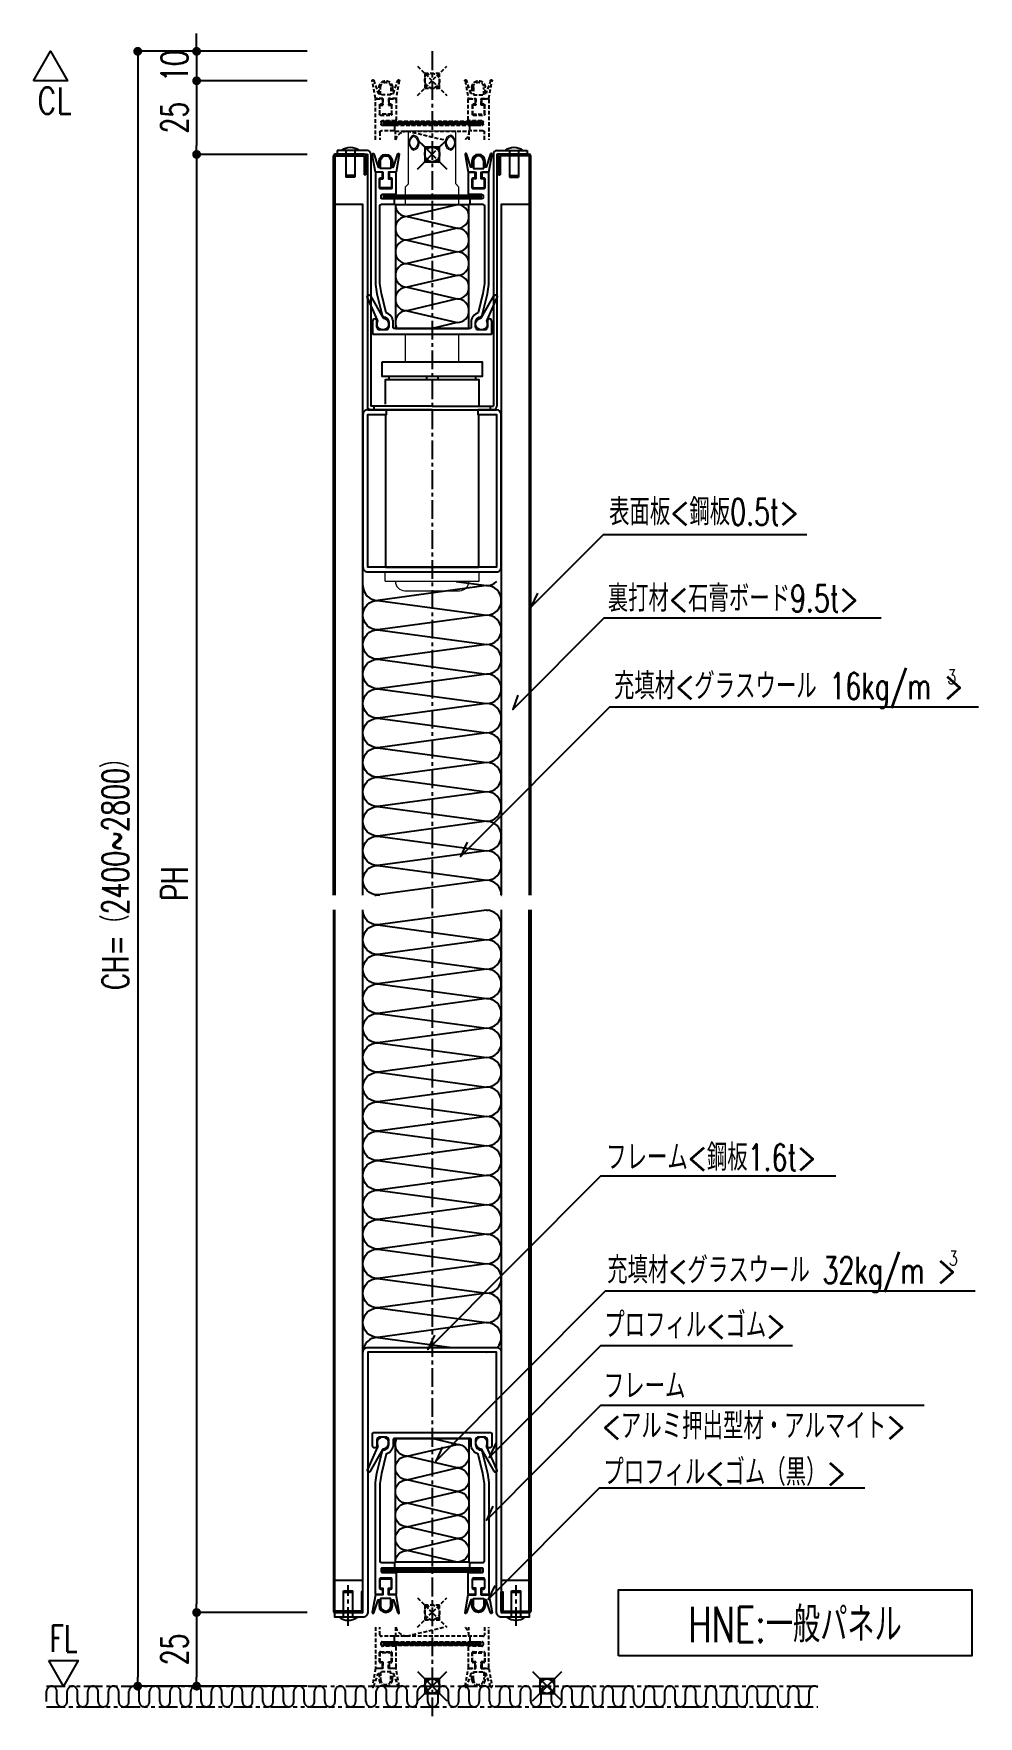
# Model space of a CAD drawing. Extents: x -275225 to 47266, y -41063 to 95295.
# Drawn here: x -214609 to -214289, y -16667 to -16095 of the extents above; entities that cross this region are included whole.
import ezdxf
from ezdxf.enums import TextEntityAlignment as Align

# ---------------------------------------------------------------- set-up
doc = ezdxf.new("R2010")
doc.units = 0
doc.header["$LTSCALE"] = 0.2
doc.header["$PDMODE"] = 99
doc.header["$PDSIZE"] = 5
for name, pattern in [('CENTER', [50.8, 31.75, -6.35, 6.35, -6.35]), ('HIDDEN', [9.525, 6.35, -3.175]), ('PHANTOM', [63.5, 31.75, -6.35, 6.35, -6.35, 6.35, -6.35])]:
    doc.linetypes.add(name, pattern=pattern)
for name, color, linetype in [('_-0', 7, 'Continuous'), ('_P16_製品寸法', 9, 'Continuous'), ('_別途', 6, 'PHANTOM'), ('_基準', 1, 'CENTER'), ('_文字', 3, 'Continuous'), ('_製品', 4, 'Continuous'), ('_製品寸法', 9, 'Continuous')]:
    doc.layers.add(name, color=color, linetype=linetype)
doc.layers.add('_ポイント', color=1, linetype='Continuous', plot=False)
doc.styles.add('OKAMURA', font='SIMPLEX.shx', dxfattribs={"width": 0.7, "bigfont": 'BIGFONT.shx'})
doc.dimstyles.new('OKAMURA-003', dxfattribs={"dimscale": 3, "dimtxt": 3, "dimasz": 1, "dimexe": 0, "dimexo": 3, "dimgap": 1, "dimtad": 1, "dimdec": 3, "dimdsep": 46, "dimtxsty": 'OKAMURA', "dimblk1": 'DOT', "dimblk2": 'DOT', "dimsah": 1, "dimcen": 0, "dimclrd": 9, "dimclre": 9, "dimclrt": 3, "dimadec": 0, "dimazin": 0, "dimtfac": 1, "dimtdec": 3, "dimtix": 1, "dimtmove": 2, "dimatfit": 3, "dimldrblk": 'NONE', "dimfxl": 0, "dimtolj": 1, "dimarcsym": 0})

# ---------------------------------------------------------------- blocks, each defined once
blk = doc.blocks.new('P16FILE')
at = {"layer": '_製品', "linetype": 'HIDDEN'}
h = blk.add_hatch(dxfattribs=at)
h.set_pattern_fill('ANSI31', color=6, scale=0.1, angle=180, style=0)
h.set_pattern_definition([(225, (2954.2516, 2260.17284), (0.224506403, -0.224506403), [])])
h.paths.add_polyline_path([(-16.5, 13.84), (16.5, 13.84), (16.5, 15.04), (-16.5, 15.04)])
at = {"layer": '_製品', "color": 6, "linetype": 'HIDDEN'}
for p, q in [((-8.5, 17.07), (3.94, 20)), ((-16.5, 13.84), (-16.5, 15.04)), ((-16.5, 15.04), (16.5, 15.04)), ((16.5, 13.84), (-16.5, 13.84)), ((16.5, 13.84), (16.5, 15.04))]:
    blk.add_line(p, q, dxfattribs=at)
for points in [[(-19.25, 20), (-19.25, 6.38, 0.414214), (-18.95, 6.08), (-17.15, 6.08, 0.414214), (-16.85, 6.38), (-16.85, 7.68, 0.414214), (-17.15, 7.98), (-17.55, 7.98, -0.414214), (-17.85, 8.28), (-17.85, 11.38, -0.414214), (-17.55, 11.68), (-13.95, 11.68, -0.414214), (-13.65, 11.38), (-13.65, 8.28, -0.414214), (-13.95, 7.98), (-14.35, 7.98, 0.414214), (-14.65, 7.68), (-14.65, 6.38, 0.414214), (-14.35, 6.08), (-12.55, 6.08, 0.414214), (-12.25, 6.38), (-12.25, 13.24, 0.414214), (-12.55, 13.54), (-16.85, 13.54, -0.414214), (-17.35, 14.04), (-17.35, 14.74, -0.414214), (-17.05, 15.04), (-13.05, 15.04, 0.414214), (-12.75, 15.34), (-12.75, 16.64, 0.414214), (-13.05, 16.94), (-17.25, 16.94, -0.414214), (-17.75, 17.44), (-17.75, 20)], [(17.75, 20), (17.75, 17.44, -0.414142), (17.25, 16.94), (13.05, 16.94, 0.414214), (12.75, 16.64), (12.75, 15.34, 0.414214), (13.05, 15.04), (17.05, 15.04, -0.414214), (17.35, 14.74), (17.35, 14.04, -0.414214), (16.85, 13.54), (12.55, 13.54, 0.414197), (12.25, 13.24), (12.25, 6.38, 0.414214), (12.55, 6.08), (14.35, 6.08, 0.414214), (14.65, 6.38), (14.65, 7.68, 0.414214), (14.35, 7.98), (13.95, 7.98, -0.414214), (13.65, 8.28), (13.65, 11.38, -0.414214), (13.95, 11.68), (17.55, 11.68, -0.414214), (17.85, 11.38), (17.85, 8.28, -0.414214), (17.55, 7.98), (17.15, 7.98, 0.414214), (16.85, 7.68), (16.85, 6.38, 0.414214), (17.15, 6.08), (18.95, 6.08, 0.414214), (19.25, 6.38), (19.25, 20)], [(-12.25, 5.99), (-14.8, 5.99), (-14.8, 8.29), (-13.75, 8.29), (-13.75, 11.29), (-17.75, 11.29), (-17.75, 8.29), (-16.7, 8.29), (-16.7, 5.99), (-19.25, 5.99), (-20.35, 0.04, 1.028191), (-19.84, -0.15), (-18.33, 4.31), (-18, 4.31), (-18, 2.25, 1), (-13.5, 2.25), (-13.5, 4.31), (-13.18, 4.31), (-11.67, -0.15, 1.028191), (-11.16, 0.04), (-12.25, 5.99)], [(12.25, 5.99), (14.8, 5.99), (14.8, 8.29), (13.75, 8.29), (13.75, 11.29), (17.75, 11.29), (17.75, 8.29), (16.7, 8.29), (16.7, 5.99), (19.25, 5.99), (20.35, 0.04, -1.028191), (19.84, -0.15), (18.33, 4.31), (18, 4.31), (18, 2.25, -1), (13.5, 2.25), (13.5, 4.31), (13.18, 4.31), (11.67, -0.15, -1.028191), (11.16, 0.04), (12.25, 5.99)]]:
    blk.add_lwpolyline(points, format="xyb", dxfattribs=at)
for points in [[(-12.5, 20), (-12.5, 17.07), (12.5, 17.07), (12.5, 20)], [(-16.7, 5.99), (-16.7, 8.29)], [(16.7, 5.99), (16.7, 8.29)]]:
    blk.add_lwpolyline(points, dxfattribs=at)
for points in [[(-17.5, 4.81), (-17.5, 2.25, 1), (-14, 2.25), (-14, 4.81)], [(14, 4.81), (17.5, 4.81), (17.5, 2.25, -1), (14, 2.25)]]:
    blk.add_lwpolyline(points, format="xyb", close=True, dxfattribs=at)
for centre, start, end in [((-8.5, 21.07), 195.5758, 270), ((8.5, 17.07), 0, 47.0113)]:
    blk.add_arc(centre, 4, start, end, dxfattribs=at)
for p in [(0, 25), (0, 0), (0, 0)]:
    blk.add_point(p, dxfattribs=at)
blk = doc.blocks.new('A$C444338B9')
at = {"linetype": 'ByBlock'}
h = blk.add_hatch(dxfattribs=at)
h.set_pattern_fill('ANSI31', color=0, scale=0.1, style=0)
h.set_pattern_definition([(45, (-2932.2042, -2199.09873), (-0.224506403, 0.224506403), [])])
h.paths.add_polyline_path([(38.55, 47.24), (5.55, 47.24), (5.55, 46.04), (38.55, 46.04)])
at = {"color": 0, "linetype": 'ByBlock'}
for p, q in [((5.55, 47.24), (38.55, 47.24)), ((5.55, 47.24), (5.55, 46.04)), ((38.55, 46.04), (5.55, 46.04)), ((38.55, 47.24), (38.55, 46.04))]:
    blk.add_line(p, q, dxfattribs=at)
for points in [[(9.79, 55.08), (7.24, 55.08), (7.24, 52.78), (8.29, 52.78), (8.29, 49.78), (4.29, 49.78), (4.29, 52.78), (5.34, 52.78), (5.34, 55.08), (2.79, 55.08), (1.7, 61.03, -1.028191), (2.21, 61.22), (3.71, 56.77), (4.04, 56.77), (4.04, 58.82, -1), (8.54, 58.82), (8.54, 56.77), (8.87, 56.77), (10.38, 61.22, -1.028191), (10.88, 61.03), (9.79, 55.08)], [(34.3, 55.08), (36.85, 55.08), (36.85, 52.78), (35.8, 52.78), (35.8, 49.78), (39.8, 49.78), (39.8, 52.78), (38.75, 52.78), (38.75, 55.08), (41.3, 55.08), (42.39, 61.03, 1.028191), (41.89, 61.22), (40.38, 56.77), (40.05, 56.77), (40.05, 58.82, 1), (35.55, 58.82), (35.55, 56.77), (35.22, 56.77), (33.72, 61.22, 1.028191), (33.21, 61.03), (34.3, 55.08)], [(38.82, 5.72), (42.99, 13.04, -1), (44.06, 12.49), (40.59, 4.82, 0.228903), (40.59, 4.39, -3.021122), (38.46, 5.47, 0.228787), (38.82, 5.72)]]:
    blk.add_lwpolyline(points, format="xyb", dxfattribs=at)
for points in [[(8.04, 56.27), (4.54, 56.27), (4.54, 58.82, -1), (8.04, 58.82)], [(39.55, 56.27), (39.55, 58.82, 1), (36.05, 58.82), (36.05, 56.27)], [(39.6, 49.4), (36, 49.4, -0.414214), (35.7, 49.7), (35.7, 52.8, -0.414214), (36, 53.1), (36.4, 53.1, 0.414214), (36.7, 53.4), (36.7, 54.7, 0.414214), (36.4, 55), (34.6, 55, 0.414214), (34.3, 54.7), (34.3, 47.84, 0.414214), (34.6, 47.54), (38.9, 47.54, -0.414214), (39.4, 47.04), (39.4, 46.34, -0.414214), (39.1, 46.04), (35.1, 46.04, 0.414214), (34.8, 45.74), (34.8, 44.44, 0.414214), (35.1, 44.14), (39.3, 44.14, -0.414214), (39.8, 43.64), (39.8, 17.25), (39.3, 13.9), (37.71, 7.33, 0.324802), (35.3, 4), (35.3, 2.3, -0.414214), (35, 2), (22.05, 2), (9.1, 2, -0.414221), (8.8, 2.3), (8.8, 4, 0.324803), (6.38, 7.33), (4.8, 13.9), (4.3, 17.25), (4.3, 43.64, -0.414142), (4.8, 44.14), (9, 44.14, 0.414214), (9.3, 44.44), (9.3, 45.74, 0.414214), (9, 46.04), (5, 46.04, -0.414214), (4.7, 46.34), (4.7, 47.04, -0.414214), (5.2, 47.54), (9.5, 47.54, 0.414197), (9.8, 47.84), (9.8, 54.7, 0.414214), (9.5, 55), (7.7, 55, 0.414214), (7.4, 54.7), (7.4, 53.4, 0.414214), (7.7, 53.1), (8.1, 53.1, -0.414214), (8.4, 52.8), (8.4, 49.7, -0.414214), (8.1, 49.4), (4.5, 49.4, -0.414214), (4.2, 49.7), (4.2, 52.8, -0.414214), (4.5, 53.1), (4.9, 53.1, 0.414214), (5.2, 53.4), (5.2, 54.7, 0.414214), (4.9, 55), (3.1, 55, 0.414214), (2.8, 54.7), (2.8, 16.91), (3.3, 13.72), (5.04, 6.48), (5.32, 6, -0.411152), (7.3, 4), (7.3, 2.5, -0.414214), (6.3, 1.5), (4.3, 1.5, -0.414214), (3.3, 2.5), (3.3, 4.45, 1), (1.8, 4.45), (1.8, 0.3, 0.414221), (2.1, 0), (22.05, 0), (42, 0, 0.414214), (42.3, 0.3), (42.3, 4.45, 1), (40.8, 4.45), (40.8, 2.5, -0.414214), (39.8, 1.5), (37.8, 1.5, -0.414214), (36.8, 2.5), (36.8, 4, -0.411152), (38.78, 6), (39.05, 6.48), (40.8, 13.72), (41.3, 16.91), (41.3, 54.7, 0.414214), (41, 55), (39.2, 55, 0.414214), (38.9, 54.7), (38.9, 53.4, 0.414214), (39.2, 53.1), (39.6, 53.1, -0.414214), (39.9, 52.8), (39.9, 49.7, -0.414214)], [(5.63, 5.47, -3.021134), (3.51, 4.39, 0.228914), (3.51, 4.82), (0.04, 12.49, -1), (1.11, 13.04), (5.28, 5.72, 0.228744)]]:
    blk.add_lwpolyline(points, format="xyb", close=True, dxfattribs=at)
for points in [[(5.34, 55.08), (5.34, 52.78)], [(38.75, 55.08), (38.75, 52.78)]]:
    blk.add_lwpolyline(points, dxfattribs=at)
at = {"layer": '_製品', "color": 6, "linetype": 'ByBlock'}
for p, q in [((30.55, 44), (13.55, 40)), ((13.55, 40), (30.55, 36)), ((30.55, 36), (13.55, 32)), ((13.55, 32), (30.55, 28)), ((30.55, 28), (13.55, 24)), ((13.55, 24), (30.55, 20)), ((30.55, 20), (13.55, 16)), ((13.55, 16), (30.55, 12)), ((30.55, 12), (13.55, 8)), ((13.55, 8), (30.55, 4)), ((30.55, 4), (22.05, 2))]:
    blk.add_line(p, q, dxfattribs=at)
at = {"layer": '_製品', "color": 0, "linetype": 'ByBlock'}
blk.add_lwpolyline([(9.55, 2), (34.55, 2), (34.55, 44), (9.55, 44)], close=True, dxfattribs=at)
at = {"layer": '_製品', "color": 6, "linetype": 'ByBlock'}
for centre, start, end in [((13.55, 44), 180, 270), ((13.55, 36), 90, 270), ((30.55, 40), 270, 90), ((30.55, 32), 270, 90), ((13.55, 28), 90, 270), ((13.55, 20), 90, 270), ((30.55, 24), 270, 90), ((30.55, 16), 270, 90), ((13.55, 12), 90, 270), ((30.55, 8), 270, 90), ((13.55, 4), 90, 210)]:
    blk.add_arc(centre, 4, start, end, dxfattribs=at)
blk = doc.blocks.new('HNE_0.5')
at = {"lineweight": 15}
for p, q in [((-8, 528), (8, 528)), ((-8, 510), (-8, 528)), ((8, 510), (8, 528)), ((-9, 509), (-8, 510)), ((8, 510), (9, 509)), ((-16, 378.3), (16, 378.3)), ((-16, 375.1), (-16, 378.3)), ((16, 375.1), (16, 378.3)), ((-16, 375.1), (16, 375.1)), ((-9.3, 371.9), (9.3, 371.9))]:
    blk.add_line(p, q, dxfattribs=at)
at = {"color": 0, "linetype": 'ByBlock'}
for p, q in [((-23.1, 520.1), (-32.9, 520.1)), ((-22, 521.3), (-32.3, 521.3)), ((-32.3, 521.3), (-32.3, 520.1)), ((-32.3, 520.1), (-22, 520.1)), ((-29.37, 521.3), (-29.37, 512.3)), ((-26.22, 521.3), (-26.22, 512.3)), ((-22, 520.1), (-22, 434.5)), ((-20.8, 520.1), (-20.8, 434.5)), ((20.8, 520.1), (20.8, 434.5)), ((22, 521.3), (32.3, 521.3)), ((22, 520.1), (22, 434.5)), ((32.3, 520.1), (22, 520.1)), ((23.1, 520.1), (32.9, 520.1)), ((26.22, 521.3), (26.22, 512.3)), ((29.37, 521.3), (29.37, 512.3)), ((32.3, 521.3), (32.3, 520.1)), ((-33.5, 268.5), (-33.5, 519.5)), ((-33, 519.5), (-33, 268.5)), ((-32.9, 519.5), (-23.1, 519.5)), ((-23.1, 519.5), (-23.1, 513.11)), ((-22.5, 513.11), (-22.5, 519.5)), ((22.5, 513.11), (22.5, 519.5)), ((23.1, 519.5), (23.1, 513.11)), ((32.9, 519.5), (23.1, 519.5)), ((33, 519.5), (33, 268.5)), ((33.5, 268.5), (33.5, 519.5)), ((-26.22, 512.8), (-29.37, 512.8)), ((-26.22, 512.3), (-29.37, 512.3)), ((-22.5, 513.11), (-23.1, 513.11)), ((22.5, 513.11), (23.1, 513.11)), ((26.22, 512.8), (29.37, 512.8)), ((26.22, 512.3), (29.37, 512.3)), ((0, 434.5), (-20.8, 434.5)), ((-19.75, 434.5), (-19.75, 433.3)), ((0, 434.5), (20.8, 434.5)), ((19.75, 434.5), (19.75, 433.3)), ((-21.9, 433.3), (21.9, 433.3)), ((0, 433.3), (-20.8, 433.3)), ((0, 433.3), (20.8, 433.3)), ((-30.07, 32.4), (-26.92, 32.4)), ((-30.07, 23.4), (-30.07, 32.4)), ((-30.07, 31.9), (-26.92, 31.9)), ((-26.92, 23.4), (-26.92, 32.4)), ((26.93, 32.4), (30.08, 32.4)), ((26.93, 23.4), (26.93, 32.4)), ((26.93, 31.9), (30.08, 31.9)), ((30.08, 23.4), (30.08, 32.4)), ((-25.4, 23.4), (-31.6, 23.4)), ((31.6, 23.4), (25.4, 23.4))]:
    blk.add_line(p, q, dxfattribs=at)
for p, q in [((-14.75, 444.6), (-14.75, 443.6)), ((-1.9, 444.6), (-1.9, 443.6)), ((1.9, 444.6), (1.9, 443.6)), ((14.75, 444.6), (14.75, 443.6))]:
    blk.add_line(p, q)
at = {"color": 6, "linetype": 'ByBlock', "ltscale": 0.5}
for p, q in [((18.5, 373.6), (-18.5, 368.6)), ((8.16, 375), (18.5, 373.6)), ((-18.5, 118.4), (6.66, 115))]:
    blk.add_line(p, q, dxfattribs=at)
at = {"color": 0, "linetype": 'ByBlock', "ltscale": 0.5}
blk.add_line((18.5, 113.4), (18.5, 113.4), dxfattribs=at)
at = {"color": 0, "linetype": 'ByBlock'}
for points in [[(-23.5, 268.5), (-23.5, 503), (-33, 503)], [(33, 503), (23.5, 503), (23.5, 268.5)], [(-33, 36), (-23.5, 36), (-23.5, 263.5)], [(23.5, 263.5), (23.5, 36), (33, 36)]]:
    blk.add_lwpolyline(points, dxfattribs=at)
blk.add_lwpolyline([(-17, 449.6), (17, 449.6), (17, 444.6), (-17, 444.6)], close=True)
for points in [[(-15.9, 435.17), (-15.9, 443.6), (15.9, 443.6), (15.9, 434.9)], [(-15.9, 431.7), (-15.9, 379.9), (15.9, 379.9), (15.9, 431.7)]]:
    blk.add_lwpolyline(points)
blk.add_lwpolyline([(-21.9, 378.3), (21.9, 378.3, 0.414217), (23.5, 379.9), (23.5, 431.7, 0.414213), (21.9, 433.3), (15.5, 433.3), (15.5, 431.7), (21.9, 431.7), (21.9, 379.9), (-21.9, 379.9), (-21.9, 431.7), (-15.5, 431.7), (-15.5, 433.3), (-21.9, 433.3, 0.414214), (-23.5, 431.7), (-23.5, 379.9, 0.414217)], format="xyb", close=True)
at = {"color": 6, "linetype": 'ByBlock', "ltscale": 0.5}
for points in [[(18.5, 353.6), (18.5, 353.6, 0.414214), (23.5, 358.6), (23.5, 358.6, 0.414214), (18.5, 363.6), (18.5, 363.6), (-18.5, 358.6), (-18.5, 358.6, -0.414214), (-23.5, 363.6), (-23.5, 363.6, -0.414214), (-18.5, 368.6), (-18.5, 368.6), (18.5, 363.6)], [(18.5, 343.6), (18.5, 343.6, 0.414214), (23.5, 348.6), (23.5, 348.6, 0.414214), (18.5, 353.6), (18.5, 353.6), (-18.5, 348.6), (-18.5, 348.6, -0.414214), (-23.5, 353.6), (-23.5, 353.6, -0.414214), (-18.5, 358.6), (-18.5, 358.6), (18.5, 353.6)], [(18.5, 333.6), (18.5, 333.6, 0.414214), (23.5, 338.6), (23.5, 338.6, 0.414214), (18.5, 343.6), (18.5, 343.6), (-18.5, 338.6), (-18.5, 338.6, -0.414214), (-23.5, 343.6), (-23.5, 343.6, -0.414214), (-18.5, 348.6), (-18.5, 348.6), (18.5, 343.6)], [(18.5, 323.6), (18.5, 323.6, 0.414214), (23.5, 328.6), (23.5, 328.6, 0.414214), (18.5, 333.6), (18.5, 333.6), (-18.5, 328.6), (-18.5, 328.6, -0.414214), (-23.5, 333.6), (-23.5, 333.6, -0.414214), (-18.5, 338.6), (-18.5, 338.6), (18.5, 333.6)], [(18.5, 313.6), (18.5, 313.6, 0.414214), (23.5, 318.6), (23.5, 318.6, 0.414214), (18.5, 323.6), (18.5, 323.6), (-18.5, 318.6), (-18.5, 318.6, -0.414214), (-23.5, 323.6), (-23.5, 323.6, -0.414214), (-18.5, 328.6), (-18.5, 328.6), (18.5, 323.6)], [(18.5, 303.6), (18.5, 303.6, 0.414214), (23.5, 308.6), (23.5, 308.6, 0.414214), (18.5, 313.6), (18.5, 313.6), (-18.5, 308.6), (-18.5, 308.6, -0.414214), (-23.5, 313.6), (-23.5, 313.6, -0.414214), (-18.5, 318.6), (-18.5, 318.6), (18.5, 313.6)], [(18.5, 293.6), (18.5, 293.6, 0.414214), (23.5, 298.6), (23.5, 298.6, 0.414214), (18.5, 303.6), (18.5, 303.6), (-18.5, 298.6), (-18.5, 298.6, -0.414214), (-23.5, 303.6), (-23.5, 303.6, -0.414214), (-18.5, 308.6), (-18.5, 308.6), (18.5, 303.6)], [(18.5, 283.6), (18.5, 283.6, 0.414214), (23.5, 288.6), (23.5, 288.6, 0.414214), (18.5, 293.6), (18.5, 293.6), (-18.5, 288.6), (-18.5, 288.6, -0.414214), (-23.5, 293.6), (-23.5, 293.6, -0.414214), (-18.5, 298.6), (-18.5, 298.6), (18.5, 293.6)], [(18.5, 273.6), (18.5, 273.6, 0.414214), (23.5, 278.6), (23.5, 278.6, 0.414214), (18.5, 283.6), (18.5, 283.6), (-18.5, 278.6), (-18.5, 278.6, -0.414214), (-23.5, 283.6), (-23.5, 283.6, -0.414214), (-18.5, 288.6), (-18.5, 288.6), (18.5, 283.6)], [(23.5, 268.5, 0.004986), (23.5, 268.6), (23.5, 268.6, 0.414214), (18.5, 273.6), (18.5, 273.6), (-18.5, 268.6), (-18.5, 268.6, -0.414214), (-23.5, 273.6), (-23.5, 273.6, -0.414214), (-18.5, 278.6), (-18.5, 278.6), (18.5, 273.6)], [(-19.49, 268.5, -0.050092), (-18.5, 268.6), (-18.5, 268.6), (-17.76, 268.5)], [(18.5, 253.4), (18.5, 253.4, 0.414214), (23.5, 258.4), (23.5, 258.4, 0.414214), (18.5, 263.4), (18.5, 263.4), (-18.5, 258.4), (-18.5, 258.4, -0.414214), (-23.5, 263.4), (-23.5, 263.4, -0.004997), (-23.5, 263.5, -0.004997)], [(18.5, 263.4), (18.5, 263.4, 0.050108), (19.49, 263.5, 0.050108)], [(18.5, 243.4), (18.5, 243.4, 0.414214), (23.5, 248.4), (23.5, 248.4, 0.414214), (18.5, 253.4), (18.5, 253.4), (-18.5, 248.4), (-18.5, 248.4, -0.414214), (-23.5, 253.4), (-23.5, 253.4, -0.414214), (-18.5, 258.4), (-18.5, 258.4), (18.5, 253.4)], [(18.5, 233.4), (18.5, 233.4, 0.414214), (23.5, 238.4), (23.5, 238.4, 0.414214), (18.5, 243.4), (18.5, 243.4), (-18.5, 238.4), (-18.5, 238.4, -0.414214), (-23.5, 243.4), (-23.5, 243.4, -0.414214), (-18.5, 248.4), (-18.5, 248.4), (18.5, 243.4)], [(18.5, 223.4), (18.5, 223.4, 0.414214), (23.5, 228.4), (23.5, 228.4, 0.414214), (18.5, 233.4), (18.5, 233.4), (-18.5, 228.4), (-18.5, 228.4, -0.414214), (-23.5, 233.4), (-23.5, 233.4, -0.414214), (-18.5, 238.4), (-18.5, 238.4), (18.5, 233.4)], [(18.5, 213.4), (18.5, 213.4, 0.414214), (23.5, 218.4), (23.5, 218.4, 0.414214), (18.5, 223.4), (18.5, 223.4), (-18.5, 218.4), (-18.5, 218.4, -0.414214), (-23.5, 223.4), (-23.5, 223.4, -0.414214), (-18.5, 228.4), (-18.5, 228.4), (18.5, 223.4)], [(18.5, 203.4), (18.5, 203.4, 0.414214), (23.5, 208.4), (23.5, 208.4, 0.414214), (18.5, 213.4), (18.5, 213.4), (-18.5, 208.4), (-18.5, 208.4, -0.414214), (-23.5, 213.4), (-23.5, 213.4, -0.414214), (-18.5, 218.4), (-18.5, 218.4), (18.5, 213.4)], [(18.5, 193.4), (18.5, 193.4, 0.414214), (23.5, 198.4), (23.5, 198.4, 0.414214), (18.5, 203.4), (18.5, 203.4), (-18.5, 198.4), (-18.5, 198.4, -0.414214), (-23.5, 203.4), (-23.5, 203.4, -0.414214), (-18.5, 208.4), (-18.5, 208.4), (18.5, 203.4)], [(18.5, 183.4), (18.5, 183.4, 0.414214), (23.5, 188.4), (23.5, 188.4, 0.414214), (18.5, 193.4), (18.5, 193.4), (-18.5, 188.4), (-18.5, 188.4, -0.414214), (-23.5, 193.4), (-23.5, 193.4, -0.414214), (-18.5, 198.4), (-18.5, 198.4), (18.5, 193.4)], [(18.5, 173.4), (18.5, 173.4, 0.414214), (23.5, 178.4), (23.5, 178.4, 0.414214), (18.5, 183.4), (18.5, 183.4), (-18.5, 178.4), (-18.5, 178.4, -0.414214), (-23.5, 183.4), (-23.5, 183.4, -0.414214), (-18.5, 188.4), (-18.5, 188.4), (18.5, 183.4)], [(18.5, 163.4), (18.5, 163.4, 0.414214), (23.5, 168.4), (23.5, 168.4, 0.414214), (18.5, 173.4), (18.5, 173.4), (-18.5, 168.4), (-18.5, 168.4, -0.414214), (-23.5, 173.4), (-23.5, 173.4, -0.414214), (-18.5, 178.4), (-18.5, 178.4), (18.5, 173.4)], [(18.5, 153.4), (18.5, 153.4, 0.414214), (23.5, 158.4), (23.5, 158.4, 0.414214), (18.5, 163.4), (18.5, 163.4), (-18.5, 158.4), (-18.5, 158.4, -0.414214), (-23.5, 163.4), (-23.5, 163.4, -0.414214), (-18.5, 168.4), (-18.5, 168.4), (18.5, 163.4)], [(18.5, 143.4), (18.5, 143.4, 0.414214), (23.5, 148.4), (23.5, 148.4, 0.414214), (18.5, 153.4), (18.5, 153.4), (-18.5, 148.4), (-18.5, 148.4, -0.414214), (-23.5, 153.4), (-23.5, 153.4, -0.414214), (-18.5, 158.4), (-18.5, 158.4), (18.5, 153.4)], [(18.5, 133.4), (18.5, 133.4, 0.414214), (23.5, 138.4), (23.5, 138.4, 0.414214), (18.5, 143.4), (18.5, 143.4), (-18.5, 138.4), (-18.5, 138.4, -0.414214), (-23.5, 143.4), (-23.5, 143.4, -0.414214), (-18.5, 148.4), (-18.5, 148.4), (18.5, 143.4)], [(18.5, 123.4), (18.5, 123.4, 0.414214), (23.5, 128.4), (23.5, 128.4, 0.414214), (18.5, 133.4), (18.5, 133.4), (-18.5, 128.4), (-18.5, 128.4, -0.414214), (-23.5, 133.4), (-23.5, 133.4, -0.414214), (-18.5, 138.4), (-18.5, 138.4), (18.5, 133.4)], [(22.15, 114.98, 0.190517), (23.5, 118.4), (23.5, 118.4, 0.414214), (18.5, 123.4), (18.5, 123.4), (-18.5, 118.4), (-18.5, 118.4, -0.414214), (-23.5, 123.4), (-23.5, 123.4, -0.414214), (-18.5, 128.4), (-18.5, 128.4), (18.5, 123.4)]]:
    blk.add_lwpolyline(points, format="xyb", dxfattribs=at)
at = {"color": 0, "linetype": 'ByBlock'}
for points in [[(-33.5, 263.5), (-33.5, 25.5, 0.414214), (-33, 25), (-24, 25, 0.414214), (-23.5, 25.5), (-23.5, 32), (-24, 32), (-24, 25.5), (-33, 25.5), (-33, 263.5)], [(33.5, 263.5), (33.5, 25.5, -0.414214), (33, 25), (24, 25, -0.414214), (23.5, 25.5), (23.5, 32), (24, 32), (24, 25.5), (33, 25.5), (33, 263.5)], [(-21.9, 25, -0.414214), (-23.5, 23.4), (-33, 23.4), (-33, 25), (-23.5, 25), (-23.5, 113.4, -0.414214), (-21.9, 115), (21.9, 115, -0.414214), (23.5, 113.4), (23.5, 25), (33, 25), (33, 23.4), (23.5, 23.4, -0.414214), (21.9, 25), (21.9, 113.4), (-21.9, 113.4), (-21.9, 25)]]:
    blk.add_lwpolyline(points, format="xyb", dxfattribs=at)
at = {"color": 6, "linetype": 'ByBlock', "ltscale": 0.5}
blk.add_lwpolyline([(17.76, 263.5), (18.5, 263.4)], dxfattribs=at)
at = {"color": 0, "linetype": 'ByBlock', "ltscale": 0.5}
blk.add_lwpolyline([(18.5, 113.4), (18.5, 113.4, 0.000786), (18.52, 113.4, 0.000786)], format="xyb", dxfattribs=at)
at = {"lineweight": 15}
for centre, radius, start, end in [((-5.06, 524), 2.82, 117.4909, 242.5091), ((-5.36, 524), 2.3, 116.0051, 243.9949), ((-6.9, 524), 2.56, 282.1728, 77.8272), ((-6.86, 524), 2.13, 283.4244, 76.5755), ((6.9, 524), 2.56, 102.1728, 257.8272), ((6.86, 524), 2.13, 103.4245, 256.5756), ((5.06, 524), 2.82, 297.4909, 62.5091), ((5.36, 524), 2.3, 296.0051, 63.9949), ((-9.3, 375.1), 3.2, 180, 270), ((9.3, 375.1), 3.2, 270, 0)]:
    blk.add_arc(centre, radius, start, end, dxfattribs=at)
at = {"color": 0, "linetype": 'ByBlock'}
for centre, radius, start, end in [((-32.9, 519.5), 0.6, 90, 180), ((-27.8, 517), 5.31, 54.2426, 125.7574), ((-23.1, 519.5), 0.6, 0, 90), ((-22, 520.1), 1.2, 0, 90), ((22, 520.1), 1.2, 90, 180), ((23.1, 519.5), 0.6, 90, 180), ((27.8, 517), 5.31, 54.2426, 125.7574), ((32.9, 519.5), 0.6, 0, 90), ((-20.8, 434.5), 1.2, 180, 270), ((20.8, 434.5), 1.2, 270, 0), ((-28.5, 27.7), 5.31, 234.2426, 305.7574), ((28.5, 27.71), 5.31, 234.2426, 305.7574)]:
    blk.add_arc(centre, radius, start, end, dxfattribs=at)
at = {"color": 0, "linetype": 'ByBlock', "ltscale": 0.5}
blk.add_arc((18.5, 381.9), 5, 359.0827, 0, dxfattribs=at)
at = {"color": 6, "linetype": 'ByBlock', "ltscale": 0.5}
for centre, start, end in [((-18.5, 373.6), 180, 270), ((18.5, 378.6), 270, 313.93), ((18.5, 368.6), 0, 90), ((18.5, 368.6), 270, 0), ((-18.5, 113.4), 90, 180)]:
    blk.add_arc(centre, 5, start, end, dxfattribs=at)
at = {"layer": '_-0', "color": 0, "linetype": 'ByBlock', "lineweight": 15}
for p, q in [((-9, 506.16), (-9, 509)), ((9, 509), (9, 506.16)), ((-9, 502.93), (-9, 504.96)), ((9, 504.96), (9, 502.93)), ((-9, 449.6), (-9, 458.93)), ((9, 458.93), (9, 449.6))]:
    blk.add_line(p, q, dxfattribs=at)
at = {"layer": '_基準'}
for p, q in [((-28.5, 20.48), (-28.5, 34.26)), ((28.5, 20.48), (28.5, 34.26))]:
    blk.add_line(p, q, dxfattribs=at)
for p in [(0, 520), (0, 0)]:
    blk.add_point(p, dxfattribs=at)
at = {"color": 0, "linetype": 'ByBlock'}
blk.add_blockref('A$C444338B9', (-22.05, 458.93), dxfattribs=at)
at = {"color": 0, "linetype": 'ByBlock', "xscale": -1, "rotation": 180}
blk.add_blockref('A$C444338B9', (-22.05, 86.07), dxfattribs=at)
at = {"layer": '_製品', "xscale": -1, "rotation": 180}
blk.add_blockref('P16FILE', (0, 545), dxfattribs=at)
at = {"layer": '_製品'}
blk.add_blockref('P16FILE', (0, 0), dxfattribs=at)
blk = doc.blocks.new('tham')
at = {"layer": '_P16_製品寸法'}
blk.add_point((0, 0), dxfattribs=at)
at = {"layer": '_ポイント'}
blk.add_point((39.03, 0), dxfattribs=at)
at = {"layer": '_別途'}
for p, q in [((-130.97, 0), (130.97, 0)), ((-130.97, -5.25), (-130.97, -1.75)), ((-127.47, -5.25), (-127.47, -1.75)), ((-123.97, -5.25), (-123.97, -1.75)), ((-123.97, -5.25), (-123.97, -1.75)), ((-120.47, -5.25), (-120.47, -1.75)), ((-116.97, -5.25), (-116.97, -1.75)), ((-113.47, -5.25), (-113.47, -1.75)), ((-109.97, -5.25), (-109.97, -1.75)), ((-106.47, -5.25), (-106.47, -1.75)), ((-102.97, -5.25), (-102.97, -1.75)), ((-99.47, -5.25), (-99.47, -1.75)), ((-95.97, -5.25), (-95.97, -1.75)), ((-92.47, -5.25), (-92.47, -1.75)), ((-88.97, -5.25), (-88.97, -1.75)), ((-85.47, -5.25), (-85.47, -1.75)), ((-81.97, -5.25), (-81.97, -1.75)), ((-78.47, -5.25), (-78.47, -1.75)), ((-74.97, -5.25), (-74.97, -1.75)), ((-71.47, -5.25), (-71.47, -1.75)), ((-67.97, -5.25), (-67.97, -1.75)), ((-64.47, -5.25), (-64.47, -1.75)), ((-60.97, -5.25), (-60.97, -1.75)), ((-57.47, -5.25), (-57.47, -1.75)), ((-53.97, -5.25), (-53.97, -1.75)), ((-50.47, -5.25), (-50.47, -1.75)), ((-46.97, -5.25), (-46.97, -1.75)), ((-43.47, -5.25), (-43.47, -1.75)), ((-39.97, -5.25), (-39.97, -1.75)), ((-36.47, -5.25), (-36.47, -1.75)), ((-32.97, -5.25), (-32.97, -1.75)), ((-29.47, -5.25), (-29.47, -1.75)), ((-25.97, -5.25), (-25.97, -1.75)), ((-22.47, -5.25), (-22.47, -1.75)), ((-18.97, -5.25), (-18.97, -1.75)), ((-15.47, -5.25), (-15.47, -1.75)), ((-11.97, -5.25), (-11.97, -1.75)), ((-8.47, -5.25), (-8.47, -1.75)), ((-4.97, -5.25), (-4.97, -1.75)), ((-1.47, -5.25), (-1.47, -1.75)), ((2.03, -5.25), (2.03, -1.75)), ((5.53, -5.25), (5.53, -1.75)), ((9.03, -5.25), (9.03, -1.75)), ((12.53, -5.25), (12.53, -1.75)), ((16.03, -5.25), (16.03, -1.75)), ((19.53, -5.25), (19.53, -1.75)), ((23.03, -5.25), (23.03, -1.75)), ((26.53, -5.25), (26.53, -1.75)), ((30.03, -5.25), (30.03, -1.75)), ((33.53, -5.25), (33.53, -1.75)), ((37.03, -5.25), (37.03, -1.75)), ((40.53, -5.25), (40.53, -1.75)), ((44.03, -5.25), (44.03, -1.75)), ((47.53, -5.25), (47.53, -1.75)), ((51.03, -5.25), (51.03, -1.75)), ((54.53, -5.25), (54.53, -1.75)), ((58.03, -5.25), (58.03, -1.75)), ((61.53, -5.25), (61.53, -1.75)), ((65.03, -5.25), (65.03, -1.75)), ((68.53, -5.25), (68.53, -1.75)), ((72.03, -5.25), (72.03, -1.75)), ((75.53, -5.25), (75.53, -1.75)), ((79.03, -5.25), (79.03, -1.75)), ((82.53, -5.25), (82.53, -1.75)), ((86.03, -5.25), (86.03, -1.75)), ((89.53, -5.25), (89.53, -1.75)), ((93.03, -5.25), (93.03, -1.75)), ((96.53, -5.25), (96.53, -1.75)), ((100.03, -5.25), (100.03, -1.75)), ((103.53, -5.25), (103.53, -1.75)), ((107.03, -5.25), (107.03, -1.75)), ((110.53, -5.25), (110.53, -1.75)), ((114.03, -5.25), (114.03, -1.75)), ((117.53, -5.25), (117.53, -1.75)), ((121.03, -5.25), (121.03, -1.75)), ((124.53, -5.25), (124.53, -1.75)), ((128.03, -5.25), (128.03, -1.75)), ((-130.97, -7), (130.97, -7))]:
    blk.add_line(p, q, dxfattribs=at)
for centre, start, end in [((-129.22, -1.75), 0, 180), ((-122.22, -1.75), 0, 180), ((-115.22, -1.75), 0, 180), ((-108.22, -1.75), 0, 180), ((-101.22, -1.75), 0, 180), ((-94.22, -1.75), 0, 180), ((-87.22, -1.75), 0, 180), ((-80.22, -1.75), 0, 180), ((-73.22, -1.75), 0, 180), ((-66.22, -1.75), 0, 180), ((-59.22, -1.75), 0, 180), ((-52.22, -1.75), 0, 180), ((-45.22, -1.75), 0, 180), ((-38.22, -1.75), 0, 180), ((-31.22, -1.75), 0, 180), ((-24.22, -1.75), 0, 180), ((-17.22, -1.75), 0, 180), ((-10.22, -1.75), 0, 180), ((-3.22, -1.75), 0, 180), ((3.78, -1.75), 0, 180), ((10.78, -1.75), 0, 180), ((17.78, -1.75), 0, 180), ((24.78, -1.75), 0, 180), ((31.78, -1.75), 0, 180), ((38.78, -1.75), 0, 180), ((45.78, -1.75), 0, 180), ((52.78, -1.75), 0, 180), ((59.78, -1.75), 0, 180), ((66.78, -1.75), 0, 180), ((73.78, -1.75), 0, 180), ((80.78, -1.75), 0, 180), ((87.78, -1.75), 0, 180), ((94.78, -1.75), 0, 180), ((101.78, -1.75), 0, 180), ((108.78, -1.75), 0, 180), ((115.78, -1.75), 0, 180), ((122.78, -1.75), 0, 180), ((129.78, -1.75), 46.8038, 180), ((-125.72, -5.25), 180, 0), ((-118.72, -5.25), 180, 0), ((-111.72, -5.25), 180, 0), ((-104.72, -5.25), 180, 0), ((-97.72, -5.25), 180, 0), ((-90.72, -5.25), 180, 0), ((-83.72, -5.25), 180, 0), ((-76.72, -5.25), 180, 0), ((-69.72, -5.25), 180, 0), ((-62.72, -5.25), 180, 0), ((-55.72, -5.25), 180, 0), ((-48.72, -5.25), 180, 0), ((-41.72, -5.25), 180, 0), ((-34.72, -5.25), 180, 0), ((-27.72, -5.25), 180, 0), ((-20.72, -5.25), 180, 0), ((-13.72, -5.25), 180, 0), ((-6.72, -5.25), 180, 0), ((0.28, -5.25), 180, 0), ((7.28, -5.25), 180, 0), ((14.28, -5.25), 180, 0), ((21.28, -5.25), 180, 0), ((28.28, -5.25), 180, 0), ((35.28, -5.25), 180, 0), ((42.28, -5.25), 180, 0), ((49.28, -5.25), 180, 0), ((56.28, -5.25), 180, 0), ((63.28, -5.25), 180, 0), ((70.28, -5.25), 180, 0), ((77.28, -5.25), 180, 0), ((84.28, -5.25), 180, 0), ((91.28, -5.25), 180, 0), ((98.28, -5.25), 180, 0), ((105.28, -5.25), 180, 0), ((112.28, -5.25), 180, 0), ((119.28, -5.25), 180, 0), ((126.28, -5.25), 180, 0)]:
    blk.add_arc(centre, 1.75, start, end, dxfattribs=at)
blk = doc.blocks.new('_DOT')
at = {"color": 0, "linetype": 'ByBlock'}
blk.add_line((-0.5, 0), (-1, 0), dxfattribs=at)
at = {"color": 0, "linetype": 'ByBlock', "const_width": 0.5}
blk.add_lwpolyline([(-0.25, 0, 1), (0.25, 0, 1)], format="xyb", close=True, dxfattribs=at)
blk = doc.blocks.new('*D984')
at = {"layer": '_製品寸法', "color": 9, "lineweight": -2, "transparency": 16777216}
for p, q in [((-42.5, 545), (-80, 545)), ((-80, 542), (-80, 523)), ((-42.5, 520), (-80, 520))]:
    blk.add_line(p, q, dxfattribs=at)
at = {"layer": 'Defpoints', "color": 0, "transparency": 16777216}
for p in [(-33.5, 545), (-80, 520), (-33.5, 520)]:
    blk.add_point(p, dxfattribs=at)
at = {"layer": '_製品寸法', "color": 9, "lineweight": -2, "transparency": 16777216, "xscale": 3, "yscale": 3, "zscale": 3}
for p, rotation in [((-80, 545), 90), ((-80, 520), 270)]:
    blk.add_blockref('_DOT', p, dxfattribs=dict(at, rotation=rotation))
at = {"layer": '_製品寸法', "color": 3, "transparency": 16777216, "insert": (-87.5, 532.5), "char_height": 9, "attachment_point": 5, "rotation": 90, "style": 'OKAMURA'}
blk.add_mtext('\\A1;25', dxfattribs=at)
blk = doc.blocks.new('_None')
blk = doc.blocks.new('*D985')
at = {"layer": '_製品寸法', "color": 9, "lineweight": -2, "transparency": 16777216}
for p, q in [((-42.5, 520), (-80, 520)), ((-80, 517), (-80, 28)), ((-42.5, 25), (-80, 25))]:
    blk.add_line(p, q, dxfattribs=at)
at = {"layer": 'Defpoints', "color": 0, "transparency": 16777216}
for p in [(-33.5, 520), (-80, 25), (-33.5, 25)]:
    blk.add_point(p, dxfattribs=at)
at = {"layer": '_製品寸法', "color": 9, "lineweight": -2, "transparency": 16777216, "xscale": 3, "yscale": 3, "zscale": 3}
for p, rotation in [((-80, 520), 90), ((-80, 25), 270)]:
    blk.add_blockref('_DOT', p, dxfattribs=dict(at, rotation=rotation))
at = {"layer": '_製品寸法', "color": 3, "transparency": 16777216, "insert": (-87.5, 272.5), "char_height": 9, "attachment_point": 5, "rotation": 90, "style": 'OKAMURA'}
blk.add_mtext('\\A1;PH', dxfattribs=at)
blk = doc.blocks.new('*D986')
at = {"layer": '_製品寸法', "color": 9, "lineweight": -2, "transparency": 16777216}
for p, q in [((-42.5, 555), (-100, 555)), ((-100, 552), (-100, 3)), ((-42.5, 0), (-100, 0))]:
    blk.add_line(p, q, dxfattribs=at)
at = {"layer": 'Defpoints', "color": 0, "transparency": 16777216}
for p in [(-33.5, 555), (-100, 0), (-33.5, 0)]:
    blk.add_point(p, dxfattribs=at)
at = {"layer": '_製品寸法', "color": 9, "lineweight": -2, "transparency": 16777216, "xscale": 3, "yscale": 3, "zscale": 3}
for p, rotation in [((-100, 555), 90), ((-100, 0), 270)]:
    blk.add_blockref('_DOT', p, dxfattribs=dict(at, rotation=rotation))
at = {"layer": '_製品寸法', "color": 3, "transparency": 16777216, "insert": (-107.5, 277.5), "char_height": 9, "attachment_point": 5, "rotation": 90, "style": 'OKAMURA'}
blk.add_mtext('\\A1;CH=（2400~2800）', dxfattribs=at)
blk = doc.blocks.new('*D987')
at = {"layer": '_製品寸法', "color": 9, "lineweight": -2, "transparency": 16777216}
for p, q in [((-42.5, 25), (-80, 25)), ((-80, 22), (-80, 3)), ((-42.5, 0), (-80, 0))]:
    blk.add_line(p, q, dxfattribs=at)
at = {"layer": 'Defpoints', "color": 0, "transparency": 16777216}
for p in [(-33.5, 25), (-80, 0), (-33.5, 0)]:
    blk.add_point(p, dxfattribs=at)
at = {"layer": '_製品寸法', "color": 9, "lineweight": -2, "transparency": 16777216, "xscale": 3, "yscale": 3, "zscale": 3}
for p, rotation in [((-80, 25), 90), ((-80, 0), 270)]:
    blk.add_blockref('_DOT', p, dxfattribs=dict(at, rotation=rotation))
at = {"layer": '_製品寸法', "color": 3, "transparency": 16777216, "insert": (-87.5, 12.5), "char_height": 9, "attachment_point": 5, "rotation": 90, "style": 'OKAMURA'}
blk.add_mtext('\\A1;25', dxfattribs=at)
blk = doc.blocks.new('*D988')
at = {"layer": '_製品寸法', "color": 9, "lineweight": -2, "transparency": 16777216}
for p, q in [((-80, 558), (-80, 561)), ((-42.5, 555), (-80, 555)), ((-80, 555), (-80, 545)), ((-42.5, 545), (-80, 545)), ((-80, 542), (-80, 539))]:
    blk.add_line(p, q, dxfattribs=at)
at = {"layer": 'Defpoints', "color": 0, "transparency": 16777216}
for p in [(-33.5, 555), (-80, 545), (-33.5, 545)]:
    blk.add_point(p, dxfattribs=at)
at = {"layer": '_製品寸法', "color": 9, "lineweight": -2, "transparency": 16777216, "xscale": 3, "yscale": 3, "zscale": 3}
for p, rotation in [((-80, 555), 270), ((-80, 545), 90)]:
    blk.add_blockref('_DOT', p, dxfattribs=dict(at, rotation=rotation))
at = {"layer": '_製品寸法', "color": 3, "transparency": 16777216, "insert": (-87.5, 550), "char_height": 9, "attachment_point": 5, "rotation": 90, "style": 'OKAMURA'}
blk.add_mtext('\\A1;10', dxfattribs=at)
blk = doc.blocks.new('*U983')
at = {"layer": '_基準'}
blk.add_line((0, 554.9997), (0, -10.2527), dxfattribs=at)
at = {"layer": '_文字', "color": 9}
for points in [[(35.7488, 371.0814), (33.5, 366.2591), (58.1846, 391.0052), (127.2672, 391.0052)], [(29.1552, 336.4128), (27.4055, 331.5904), (58.3818, 362.6439), (152.5635, 362.6439)], [(11.8624, 286.4796), (9.6137, 281.6572), (60.3472, 332.5172), (185.5265, 332.5172)], [(0.811, 119.1522), (-1.4385, 114.3281), (57.3199, 173.2146), (137.0604, 173.2146)], [(3.5178, 81.2548), (1.269, 76.4324), (58.9126, 134.2196), (184.4289, 134.2196)], [(21.7608, 82.7128), (19.3956, 77.6406), (57.3204, 115.6864), (122.4088, 115.6864)], [(20.6556, 61.1441), (18.4061, 56.32), (57.3202, 95.36), (167.0773, 95.36)], [(21.3117, 34.1484), (19.0821, 29.3671), (56.8691, 67.2734), (146.9132, 67.2734)]]:
    blk.add_lwpolyline(points, dxfattribs=at)
for points in [[(63.2782, 10.2524), (63.2782, 32.7524), (183.2782, 32.7524), (183.2782, 10.2524)], [(-130.1857, 8.6599), (-120.1857, 8.6599), (-125.1857, -0.0003)]]:
    blk.add_lwpolyline(points, close=True, dxfattribs=at)
at = {"layer": '_製品寸法', "ltscale": 2}
blk.add_lwpolyline([(-135.356, 544.9997), (-129.5825, 554.9997), (-123.809, 544.9997), (-135.356, 544.9997)], dxfattribs=at)
at = {"layer": '_別途'}
blk.add_blockref('tham', (0, -0.0003), dxfattribs=at)
at = {"layer": '_製品'}
blk.add_blockref('HNE_0.5', (0, -0.0003), dxfattribs=at)
at = {"layer": '_文字', "style": 'OKAMURA'}
for s, height, width, p in [('CL', 9, 0.8, (-134.1081, 533.7655)), ('表面板<鋼板0.5t> ', 9, 0.7, (60.1026, 394.1248)), ('裏打材<石膏ボード9.5t> ', 9, 0.7, (59.6499, 364.7596)), ('充填材<グラスウール 16kg/m > ', 9, 0.7, (61.7626, 335.0133)), ('3', 5, 0.7, (175.0189, 340.1857)), ('フレーム<鋼板1.6t> ', 9, 0.7, (59.1075, 175.0055)), ('充填材<グラスウール 32kg/m > ', 9, 0.7, (59.4433, 136.7157)), ('3', 5, 0.7, (175.4942, 142.7862)), ('プロフィル<ゴム> ', 9, 0.7, (58.458, 118.0755)), ('フレーム ', 9, 0.7, (58.2952, 97.3687)), ('<アルミ押出型材・アルマイト> ', 9, 0.7, (57.6452, 83.8217)), ('プロフィル<ゴム（黒）> ', 9, 0.7, (58.1692, 68.0856))]:
    blk.add_text(s, height=height, dxfattribs=dict(at, width=width)).set_placement(p)
at = {"layer": '_文字', "style": 'OKAMURA', "width": 0.7}
for s, height, p in [('HNE:一般パネル', 12, (123.2782, 21.5024)), ('FL', 9, (-125.1857, 16.1599))]:
    blk.add_text(s, height=height, dxfattribs=at).set_placement(p, align=Align.MIDDLE)
at = {"layer": '_製品寸法'}
for base, p1, p2, picture, middle in [((-80, 544.9997), (-33.5, 554.9997), (-33.5, 544.9997), '*D988', (-87.5, 549.9997)), ((-80, 519.9997), (-33.5, 544.9997), (-33.5, 519.9997), '*D984', (-87.5, 532.4997)), ((-80, -0.0003), (-33.5, 24.9999), (-33.5, -0.0003), '*D987', (-87.5, 12.4998))]:
    dim = blk.add_linear_dim(base=base, p1=p1, p2=p2, angle=90, dimstyle='OKAMURA-003', dxfattribs=at)
    dim.commit()
    dim.dimension.update_dxf_attribs({"geometry": picture, "text_midpoint": middle})
for base, p1, p2, text, picture, middle in [((-100, -0.0003), (-33.5, 554.9997), (-33.5, -0.0003), 'CH=（2400~2800）', '*D986', (-107.5, 277.4997)), ((-80, 24.9999), (-33.5, 519.9997), (-33.5, 24.9999), 'PH', '*D985', (-87.5, 272.4998))]:
    dim = blk.add_linear_dim(base=base, p1=p1, p2=p2, angle=90, text=text, dimstyle='OKAMURA-003', dxfattribs=at)
    dim.commit()
    dim.dimension.update_dxf_attribs({"geometry": picture, "text_midpoint": middle})

msp = doc.modelspace()

# ---------------------------------------------------------------- block references
msp.add_blockref('*U983', (-214474.0826, -16656.2943))

doc.saveas('drawing.dxf')
